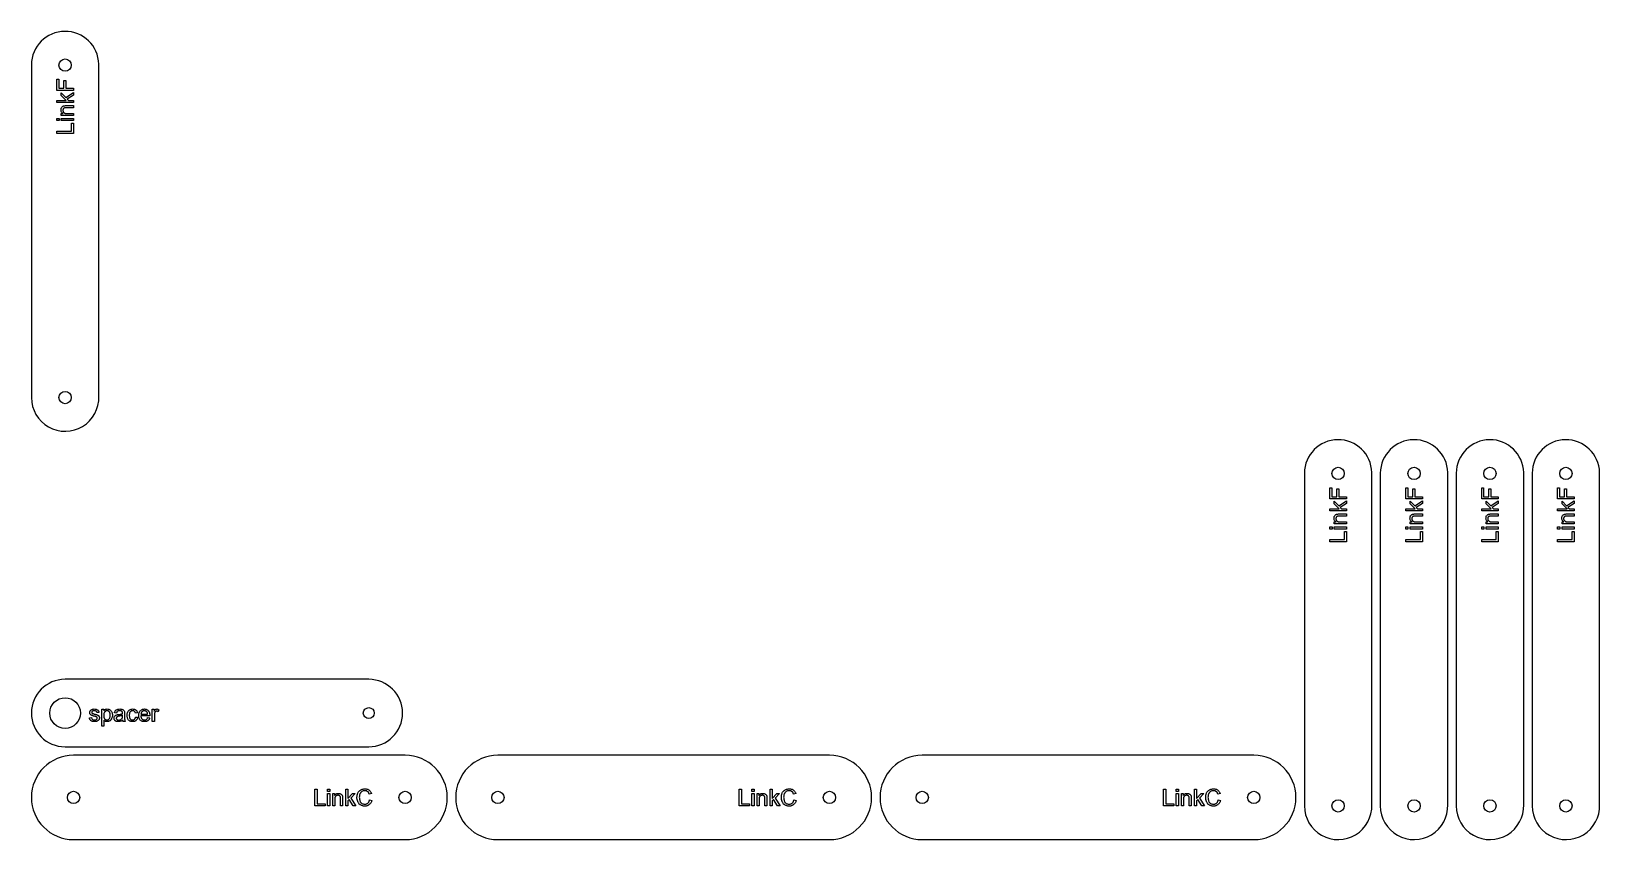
# Model space of a CAD drawing. Header units: millimetres. Extents: x 18 to 1133, y 18 to 593.
import ezdxf

# ---------------------------------------------------------------- set-up
doc = ezdxf.new("R2010")
doc.units = ezdxf.units.MM
doc.layers.add('cut', color=5, linetype='Continuous', true_color=0x0000ff)
doc.layers.add('line engraving', color=1, linetype='Continuous', true_color=0xff0000)

msp = doc.modelspace()

# ---------------------------------------------------------------- linework, layer by layer
at = {"layer": 'cut', "color": 5, "true_color": 0x0000ff}
for points in [[(18, 332.4, 1.015779), (66, 333.2), (66, 569.5, 0.980982), (18, 569)], [(923.4, 42, 1.015779), (971.4, 42.8), (971.4, 279.1, 0.980982), (923.4, 278.6)], [(977.4, 42, 1.015779), (1025.4, 42.8), (1025.4, 279.1, 0.980982), (977.4, 278.6)], [(1031.4, 42, 1.015779), (1079.4, 42.8), (1079.4, 279.1, 0.980982), (1031.4, 278.6)], [(1085.4, 42, 1.015779), (1133.4, 42.8), (1133.4, 279.1, 0.980982), (1085.4, 278.6)], [(42, 132, 1), (42, 84), (258, 84, 0.999274), (258, 132)], [(283.8, 18, 1), (283.8, 78), (48, 78, 1), (48, 18)], [(585.6, 18, 1), (585.6, 78), (349.8, 78, 1), (349.8, 18)], [(887.4, 18, 1), (887.4, 78), (651.6, 78, 1), (651.6, 18)]]:
    msp.add_lwpolyline(points, format="xyb", close=True, dxfattribs=at)
for centre, radius in [((42, 568.8), 4.4), ((42, 332.4), 4.4), ((947.4, 278.4), 4.4), ((1001.4, 278.4), 4.4), ((1055.4, 278.4), 4.4), ((1109.4, 278.4), 4.4), ((42, 108), 10.9), ((258, 108), 3.9), ((48, 48), 4.4), ((283.8, 48), 4.4), ((349.8, 48), 4.4), ((585.6, 48), 4.4), ((651.6, 48), 4.4), ((887.4, 48), 4.4), ((947.4, 42), 4.4), ((1001.4, 42), 4.4), ((1055.4, 42), 4.4), ((1109.4, 42), 4.4)]:
    msp.add_circle(centre, radius, dxfattribs=at)
at = {"layer": 'line engraving', "color": 1, "true_color": 0xff0000}
for points in [[(47.9, 550.7), (36.1, 550.7), (36.1, 558.7), (37.5, 558.7), (37.5, 552.3), (41.1, 552.3), (41.1, 557.9), (42.5, 557.9), (42.5, 552.3), (47.9, 552.3), (47.9, 550.7)], [(47.9, 542.2), (36.1, 542.2), (36.1, 543.7), (42.8, 543.7), (39.3, 547.1), (39.3, 549), (42.5, 545.7), (47.9, 549.3), (47.9, 547.5), (43.5, 544.7), (44.5, 543.7), (47.9, 543.7), (47.9, 542.2)], [(47.9, 533), (39.3, 533), (39.3, 534.3), (40.6, 534.3), (40.2, 534.5), (39.9, 534.8), (39.7, 535.1), (39.5, 535.4), (39.3, 535.8), (39.2, 536.2), (39.2, 536.6), (39.1, 537), (39.2, 537.4), (39.2, 537.8), (39.3, 538.1), (39.4, 538.5), (39.6, 538.8), (39.7, 539), (39.9, 539.2), (40.2, 539.4), (40.4, 539.6), (40.7, 539.7), (40.9, 539.8), (41.2, 539.9), (41.5, 539.9), (41.8, 539.9), (42.2, 540), (42.6, 540), (47.9, 540), (47.9, 538.5), (42.7, 538.5), (42.3, 538.5), (41.9, 538.5), (41.6, 538.4), (41.4, 538.3), (41.2, 538.2), (41, 538.1), (40.8, 537.9), (40.7, 537.7), (40.6, 537.5), (40.5, 537.3), (40.4, 537), (40.4, 536.7), (40.4, 536.5), (40.4, 536.3), (40.5, 536.1), (40.6, 535.8), (40.6, 535.7), (40.7, 535.5), (40.9, 535.3), (41, 535.1), (41.2, 535), (41.4, 534.8), (41.6, 534.7), (41.9, 534.6), (42.1, 534.5), (42.5, 534.5), (42.8, 534.4), (43.2, 534.4), (47.9, 534.4), (47.9, 533)], [(37.7, 529.3), (36.1, 529.3), (36.1, 530.8), (37.7, 530.8), (37.7, 529.3)], [(47.9, 520.2), (36.1, 520.2), (36.1, 521.8), (46.5, 521.8), (46.5, 527.6), (47.9, 527.6), (47.9, 520.2)], [(47.9, 529.3), (39.3, 529.3), (39.3, 530.8), (47.9, 530.8), (47.9, 529.3)], [(953.3, 260.3), (941.5, 260.3), (941.5, 268.3), (942.9, 268.3), (942.9, 261.9), (946.5, 261.9), (946.5, 267.5), (947.9, 267.5), (947.9, 261.9), (953.3, 261.9), (953.3, 260.3)], [(1007.3, 260.3), (995.5, 260.3), (995.5, 268.3), (996.9, 268.3), (996.9, 261.9), (1000.5, 261.9), (1000.5, 267.5), (1001.9, 267.5), (1001.9, 261.9), (1007.3, 261.9), (1007.3, 260.3)], [(1061.3, 260.3), (1049.5, 260.3), (1049.5, 268.3), (1050.9, 268.3), (1050.9, 261.9), (1054.5, 261.9), (1054.5, 267.5), (1055.9, 267.5), (1055.9, 261.9), (1061.3, 261.9), (1061.3, 260.3)], [(1115.3, 260.3), (1103.5, 260.3), (1103.5, 268.3), (1104.9, 268.3), (1104.9, 261.9), (1108.5, 261.9), (1108.5, 267.5), (1109.9, 267.5), (1109.9, 261.9), (1115.3, 261.9), (1115.3, 260.3)], [(953.3, 251.8), (941.5, 251.8), (941.5, 253.3), (948.2, 253.3), (944.7, 256.7), (944.7, 258.6), (947.9, 255.3), (953.3, 258.9), (953.3, 257.1), (948.9, 254.3), (949.9, 253.3), (953.3, 253.3), (953.3, 251.8)], [(1007.3, 251.8), (995.5, 251.8), (995.5, 253.3), (1002.2, 253.3), (998.7, 256.7), (998.7, 258.6), (1001.9, 255.3), (1007.3, 258.9), (1007.3, 257.1), (1002.9, 254.3), (1003.9, 253.3), (1007.3, 253.3), (1007.3, 251.8)], [(1061.3, 251.8), (1049.5, 251.8), (1049.5, 253.3), (1056.2, 253.3), (1052.7, 256.7), (1052.7, 258.6), (1055.9, 255.3), (1061.3, 258.9), (1061.3, 257.1), (1056.9, 254.3), (1057.9, 253.3), (1061.3, 253.3), (1061.3, 251.8)], [(1115.3, 251.8), (1103.5, 251.8), (1103.5, 253.3), (1110.2, 253.3), (1106.7, 256.7), (1106.7, 258.6), (1109.9, 255.3), (1115.3, 258.9), (1115.3, 257.1), (1110.9, 254.3), (1111.9, 253.3), (1115.3, 253.3), (1115.3, 251.8)], [(953.3, 242.6), (944.7, 242.6), (944.7, 243.9), (946, 243.9), (945.6, 244.1), (945.3, 244.4), (945.1, 244.7), (944.9, 245), (944.7, 245.4), (944.6, 245.8), (944.6, 246.2), (944.5, 246.6), (944.6, 247), (944.6, 247.4), (944.7, 247.7), (944.8, 248.1), (945, 248.4), (945.1, 248.6), (945.3, 248.8), (945.6, 249), (945.8, 249.2), (946.1, 249.3), (946.3, 249.4), (946.6, 249.5), (946.9, 249.5), (947.2, 249.5), (947.6, 249.6), (948, 249.6), (953.3, 249.6), (953.3, 248.1), (948.1, 248.1), (947.7, 248.1), (947.3, 248.1), (947, 248), (946.8, 247.9), (946.6, 247.8), (946.4, 247.7), (946.2, 247.5), (946.1, 247.3), (946, 247.1), (945.9, 246.9), (945.8, 246.6), (945.8, 246.3), (945.8, 246.1), (945.8, 245.9), (945.9, 245.7), (946, 245.4), (946, 245.3), (946.1, 245.1), (946.3, 244.9), (946.4, 244.7), (946.6, 244.6), (946.8, 244.4), (947, 244.3), (947.3, 244.2), (947.5, 244.1), (947.9, 244.1), (948.2, 244), (948.6, 244), (953.3, 244), (953.3, 242.6)], [(1007.3, 242.6), (998.7, 242.6), (998.7, 243.9), (1000, 243.9), (999.6, 244.1), (999.3, 244.4), (999.1, 244.7), (998.9, 245), (998.7, 245.4), (998.6, 245.8), (998.6, 246.2), (998.5, 246.6), (998.6, 247), (998.6, 247.4), (998.7, 247.7), (998.8, 248.1), (999, 248.4), (999.1, 248.6), (999.3, 248.8), (999.6, 249), (999.8, 249.2), (1000.1, 249.3), (1000.3, 249.4), (1000.6, 249.5), (1000.9, 249.5), (1001.2, 249.5), (1001.6, 249.6), (1002, 249.6), (1007.3, 249.6), (1007.3, 248.1), (1002.1, 248.1), (1001.7, 248.1), (1001.3, 248.1), (1001, 248), (1000.8, 247.9), (1000.6, 247.8), (1000.4, 247.7), (1000.2, 247.5), (1000.1, 247.3), (1000, 247.1), (999.9, 246.9), (999.8, 246.6), (999.8, 246.3), (999.8, 246.1), (999.8, 245.9), (999.9, 245.7), (1000, 245.4), (1000, 245.3), (1000.1, 245.1), (1000.3, 244.9), (1000.4, 244.7), (1000.6, 244.6), (1000.8, 244.4), (1001, 244.3), (1001.3, 244.2), (1001.5, 244.1), (1001.9, 244.1), (1002.2, 244), (1002.6, 244), (1007.3, 244), (1007.3, 242.6)], [(1061.3, 242.6), (1052.7, 242.6), (1052.7, 243.9), (1054, 243.9), (1053.6, 244.1), (1053.3, 244.4), (1053.1, 244.7), (1052.9, 245), (1052.7, 245.4), (1052.6, 245.8), (1052.6, 246.2), (1052.5, 246.6), (1052.6, 247), (1052.6, 247.4), (1052.7, 247.7), (1052.8, 248.1), (1053, 248.4), (1053.1, 248.6), (1053.3, 248.8), (1053.6, 249), (1053.8, 249.2), (1054.1, 249.3), (1054.3, 249.4), (1054.6, 249.5), (1054.9, 249.5), (1055.2, 249.5), (1055.6, 249.6), (1056, 249.6), (1061.3, 249.6), (1061.3, 248.1), (1056.1, 248.1), (1055.7, 248.1), (1055.3, 248.1), (1055, 248), (1054.8, 247.9), (1054.6, 247.8), (1054.4, 247.7), (1054.2, 247.5), (1054.1, 247.3), (1054, 247.1), (1053.9, 246.9), (1053.8, 246.6), (1053.8, 246.3), (1053.8, 246.1), (1053.8, 245.9), (1053.9, 245.7), (1054, 245.4), (1054, 245.3), (1054.1, 245.1), (1054.3, 244.9), (1054.4, 244.7), (1054.6, 244.6), (1054.8, 244.4), (1055, 244.3), (1055.3, 244.2), (1055.5, 244.1), (1055.9, 244.1), (1056.2, 244), (1056.6, 244), (1061.3, 244), (1061.3, 242.6)], [(1115.3, 242.6), (1106.7, 242.6), (1106.7, 243.9), (1108, 243.9), (1107.6, 244.1), (1107.3, 244.4), (1107.1, 244.7), (1106.9, 245), (1106.7, 245.4), (1106.6, 245.8), (1106.6, 246.2), (1106.5, 246.6), (1106.6, 247), (1106.6, 247.4), (1106.7, 247.7), (1106.8, 248.1), (1107, 248.4), (1107.1, 248.6), (1107.3, 248.8), (1107.6, 249), (1107.8, 249.2), (1108.1, 249.3), (1108.3, 249.4), (1108.6, 249.5), (1108.9, 249.5), (1109.2, 249.5), (1109.6, 249.6), (1110, 249.6), (1115.3, 249.6), (1115.3, 248.1), (1110.1, 248.1), (1109.7, 248.1), (1109.3, 248.1), (1109, 248), (1108.8, 247.9), (1108.6, 247.8), (1108.4, 247.7), (1108.2, 247.5), (1108.1, 247.3), (1108, 247.1), (1107.9, 246.9), (1107.8, 246.6), (1107.8, 246.3), (1107.8, 246.1), (1107.8, 245.9), (1107.9, 245.7), (1108, 245.4), (1108, 245.3), (1108.1, 245.1), (1108.3, 244.9), (1108.4, 244.7), (1108.6, 244.6), (1108.8, 244.4), (1109, 244.3), (1109.3, 244.2), (1109.5, 244.1), (1109.9, 244.1), (1110.2, 244), (1110.6, 244), (1115.3, 244), (1115.3, 242.6)], [(943.1, 238.9), (941.5, 238.9), (941.5, 240.4), (943.1, 240.4), (943.1, 238.9)], [(953.3, 229.8), (941.5, 229.8), (941.5, 231.4), (951.9, 231.4), (951.9, 237.2), (953.3, 237.2), (953.3, 229.8)], [(953.3, 238.9), (944.7, 238.9), (944.7, 240.4), (953.3, 240.4), (953.3, 238.9)], [(997.1, 238.9), (995.5, 238.9), (995.5, 240.4), (997.1, 240.4), (997.1, 238.9)], [(1007.3, 229.8), (995.5, 229.8), (995.5, 231.4), (1005.9, 231.4), (1005.9, 237.2), (1007.3, 237.2), (1007.3, 229.8)], [(1007.3, 238.9), (998.7, 238.9), (998.7, 240.4), (1007.3, 240.4), (1007.3, 238.9)], [(1051.1, 238.9), (1049.5, 238.9), (1049.5, 240.4), (1051.1, 240.4), (1051.1, 238.9)], [(1061.3, 229.8), (1049.5, 229.8), (1049.5, 231.4), (1059.9, 231.4), (1059.9, 237.2), (1061.3, 237.2), (1061.3, 229.8)], [(1061.3, 238.9), (1052.7, 238.9), (1052.7, 240.4), (1061.3, 240.4), (1061.3, 238.9)], [(1105.1, 238.9), (1103.5, 238.9), (1103.5, 240.4), (1105.1, 240.4), (1105.1, 238.9)], [(1115.3, 229.8), (1103.5, 229.8), (1103.5, 231.4), (1113.9, 231.4), (1113.9, 237.2), (1115.3, 237.2), (1115.3, 229.8)], [(1115.3, 238.9), (1106.7, 238.9), (1106.7, 240.4), (1115.3, 240.4), (1115.3, 238.9)], [(59.3, 104.6), (60.7, 104.9), (60.8, 104.5), (60.9, 104.1), (61.1, 103.8), (61.4, 103.5), (61.7, 103.3), (62, 103.2), (62.5, 103.1), (62.9, 103.1), (63.2, 103.1), (63.4, 103.1), (63.6, 103.1), (63.8, 103.2), (64, 103.2), (64.1, 103.3), (64.3, 103.4), (64.4, 103.5), (64.6, 103.7), (64.8, 103.9), (64.9, 104.2), (64.9, 104.4), (64.9, 104.7), (64.8, 104.9), (64.7, 105.1), (64.5, 105.2), (64.4, 105.3), (64.3, 105.3), (64.1, 105.4), (64, 105.4), (63.8, 105.5), (63.5, 105.6), (63.3, 105.6), (63, 105.7), (62.6, 105.8), (62.2, 105.9), (61.9, 106), (61.6, 106.1), (61.4, 106.2), (61.1, 106.3), (60.9, 106.3), (60.8, 106.4), (60.5, 106.6), (60.2, 106.8), (60, 107), (59.8, 107.2), (59.7, 107.5), (59.6, 107.8), (59.5, 108.1), (59.5, 108.4), (59.5, 108.7), (59.6, 108.9), (59.7, 109.2), (59.8, 109.4), (59.9, 109.7), (60.1, 109.9), (60.3, 110.1), (60.5, 110.3), (60.7, 110.4), (60.9, 110.5), (61.1, 110.6), (61.4, 110.7), (61.7, 110.8), (62, 110.8), (62.3, 110.8), (62.7, 110.9), (63.2, 110.8), (63.6, 110.8), (64.1, 110.7), (64.4, 110.6), (64.8, 110.4), (65.1, 110.2), (65.4, 110), (65.6, 109.8), (65.7, 109.5), (65.9, 109.2), (66, 108.8), (66.1, 108.4), (64.7, 108.3), (64.6, 108.6), (64.5, 108.8), (64.3, 109.1), (64.1, 109.3), (63.8, 109.4), (63.5, 109.6), (63.2, 109.6), (62.8, 109.7), (62.5, 109.7), (62.3, 109.6), (62.1, 109.6), (61.9, 109.6), (61.7, 109.5), (61.6, 109.5), (61.5, 109.4), (61.3, 109.3), (61.2, 109.2), (61, 109), (60.9, 108.8), (60.9, 108.6), (60.9, 108.4), (61, 108.3), (61, 108.2), (61.1, 108), (61.2, 107.9), (61.3, 107.8), (61.5, 107.7), (61.7, 107.7), (61.7, 107.6), (61.8, 107.6), (61.9, 107.6), (62.1, 107.5), (62.3, 107.5), (62.5, 107.4), (62.7, 107.3), (62.9, 107.3), (63.3, 107.2), (63.7, 107.1), (64, 107), (64.3, 106.9), (64.5, 106.8), (64.7, 106.7), (64.9, 106.7), (65.1, 106.6), (65.4, 106.5), (65.6, 106.3), (65.9, 106.1), (66.1, 105.8), (66.2, 105.6), (66.3, 105.3), (66.4, 105), (66.4, 104.6), (66.4, 104.2), (66.3, 103.9), (66.2, 103.5), (66, 103.2), (65.7, 102.9), (65.5, 102.7), (65.1, 102.4), (64.8, 102.2), (64.3, 102.1), (63.9, 102), (63.4, 101.9), (62.9, 101.9), (62.5, 101.9), (62.2, 101.9), (61.8, 102), (61.5, 102.1), (61.2, 102.1), (60.9, 102.3), (60.6, 102.4), (60.4, 102.6), (60.2, 102.8), (60, 103), (59.8, 103.2), (59.7, 103.4), (59.5, 103.7), (59.4, 104), (59.3, 104.3), (59.3, 104.6)], [(68.1, 98.8), (68.1, 110.7), (69.5, 110.7), (69.5, 109.5), (69.7, 109.9), (70, 110.1), (70.2, 110.3), (70.5, 110.5), (70.8, 110.7), (71.2, 110.8), (71.5, 110.8), (72, 110.9), (72.5, 110.8), (73, 110.7), (73.5, 110.5), (73.9, 110.3), (74.3, 110), (74.6, 109.6), (74.9, 109.2), (75.2, 108.7), (75.4, 108.2), (75.5, 107.6), (75.6, 107), (75.6, 106.4), (75.6, 105.8), (75.5, 105.2), (75.3, 104.6), (75.1, 104.1), (75, 103.8), (74.9, 103.6), (74.7, 103.3), (74.5, 103.1), (74.4, 102.9), (74.2, 102.8), (74, 102.6), (73.7, 102.4), (73.3, 102.2), (72.8, 102), (72.3, 101.9), (71.8, 101.9), (71.5, 101.9), (71.2, 102), (70.8, 102), (70.5, 102.2), (70.3, 102.3), (70, 102.5), (69.8, 102.7), (69.6, 103), (69.6, 98.8), (68.1, 98.8)], [(69.5, 106.3), (69.5, 105.9), (69.5, 105.5), (69.5, 105.2), (69.6, 104.9), (69.7, 104.6), (69.8, 104.3), (70, 104.1), (70.1, 103.9), (70.3, 103.7), (70.5, 103.5), (70.7, 103.4), (70.9, 103.3), (71.1, 103.2), (71.3, 103.1), (71.5, 103.1), (71.7, 103.1), (72, 103.1), (72.2, 103.1), (72.4, 103.2), (72.7, 103.3), (72.9, 103.4), (73, 103.5), (73.2, 103.7), (73.4, 103.9), (73.6, 104.1), (73.7, 104.4), (73.8, 104.6), (73.9, 104.9), (74, 105.3), (74.1, 105.6), (74.1, 106), (74.1, 106.4), (74.1, 106.8), (74.1, 107.2), (74, 107.6), (73.9, 107.9), (73.8, 108.2), (73.7, 108.4), (73.6, 108.7), (73.4, 108.9), (73.3, 109.1), (73.1, 109.3), (72.9, 109.4), (72.7, 109.5), (72.5, 109.6), (72.3, 109.7), (72, 109.7), (71.8, 109.7), (71.6, 109.7), (71.4, 109.7), (71.1, 109.6), (70.9, 109.5), (70.7, 109.4), (70.5, 109.2), (70.4, 109), (70.2, 108.8), (70, 108.6), (69.9, 108.4), (69.7, 108.1), (69.6, 107.8), (69.6, 107.5), (69.5, 107.1), (69.5, 106.7), (69.5, 106.3)], [(83, 103.1), (82.6, 102.8), (82.2, 102.5), (81.8, 102.3), (81.4, 102.2), (81, 102), (80.6, 101.9), (80.2, 101.9), (79.8, 101.9), (79.4, 101.9), (79.1, 101.9), (78.8, 102), (78.5, 102), (78.3, 102.1), (78, 102.3), (77.8, 102.4), (77.6, 102.6), (77.4, 102.7), (77.3, 102.9), (77.2, 103.1), (77, 103.4), (77, 103.6), (76.9, 103.8), (76.9, 104.1), (76.9, 104.3), (76.9, 104.6), (76.9, 104.9), (77, 105.2), (77.1, 105.5), (77.3, 105.7), (77.5, 106), (77.7, 106.2), (77.9, 106.3), (78.1, 106.5), (78.4, 106.6), (78.7, 106.7), (78.9, 106.8), (79.2, 106.9), (79.5, 106.9), (79.8, 107), (80.2, 107), (80.7, 107.1), (81.1, 107.1), (81.4, 107.2), (81.8, 107.3), (82.1, 107.3), (82.4, 107.4), (82.6, 107.5), (82.8, 107.5), (82.8, 107.7), (82.8, 107.8), (82.8, 107.8), (82.8, 107.9), (82.8, 108.1), (82.8, 108.3), (82.8, 108.5), (82.7, 108.7), (82.7, 108.8), (82.6, 108.9), (82.5, 109.1), (82.4, 109.2), (82.3, 109.3), (82.1, 109.4), (81.9, 109.5), (81.7, 109.5), (81.5, 109.6), (81.3, 109.6), (81, 109.6), (80.8, 109.7), (80.5, 109.6), (80.3, 109.6), (80.1, 109.6), (79.9, 109.6), (79.7, 109.5), (79.5, 109.4), (79.4, 109.4), (79.3, 109.3), (79, 109.1), (78.8, 108.8), (78.7, 108.4), (78.5, 108), (77.1, 108.2), (77.2, 108.6), (77.4, 109), (77.5, 109.4), (77.7, 109.7), (78, 110), (78.3, 110.2), (78.6, 110.4), (79, 110.6), (79.5, 110.7), (79.9, 110.8), (80.4, 110.8), (81, 110.9), (81.5, 110.8), (82, 110.8), (82.4, 110.7), (82.8, 110.6), (83.1, 110.5), (83.4, 110.3), (83.6, 110.1), (83.8, 109.9), (83.9, 109.7), (84.1, 109.5), (84.2, 109.2), (84.2, 109), (84.3, 108.7), (84.3, 108.4), (84.3, 108.1), (84.3, 107.6), (84.3, 105.7), (84.3, 105.2), (84.3, 104.7), (84.3, 104.4), (84.3, 104), (84.3, 103.7), (84.4, 103.5), (84.4, 103.3), (84.4, 103.1), (84.5, 102.8), (84.5, 102.6), (84.6, 102.3), (84.8, 102.1), (83.2, 102.1), (83.1, 102.3), (83.1, 102.6), (83, 102.8), (83, 103.1)], [(82.8, 106.4), (82.6, 106.3), (82.4, 106.2), (82.1, 106.2), (81.8, 106.1), (81.5, 106), (81.2, 106), (80.8, 105.9), (80.5, 105.8), (80, 105.8), (79.7, 105.7), (79.4, 105.6), (79.2, 105.5), (79, 105.5), (78.9, 105.3), (78.7, 105.2), (78.6, 105.1), (78.5, 104.9), (78.5, 104.7), (78.4, 104.6), (78.4, 104.4), (78.4, 104.1), (78.5, 103.8), (78.7, 103.6), (78.8, 103.4), (79.1, 103.2), (79.4, 103.1), (79.7, 103), (80.1, 103), (80.5, 103), (80.9, 103.1), (81.3, 103.2), (81.6, 103.4), (81.9, 103.6), (82.2, 103.8), (82.4, 104.1), (82.6, 104.4), (82.7, 104.7), (82.8, 105), (82.8, 105.4), (82.8, 105.8), (82.8, 106.4)], [(92.2, 105.2), (93.6, 105), (93.5, 104.7), (93.4, 104.3), (93.3, 104), (93.2, 103.7), (93, 103.4), (92.8, 103.2), (92.6, 102.9), (92.4, 102.7), (92.2, 102.5), (91.9, 102.3), (91.6, 102.2), (91.3, 102.1), (91, 102), (90.7, 101.9), (90.4, 101.9), (90, 101.9), (89.6, 101.9), (89.2, 101.9), (88.8, 102), (88.4, 102.2), (88.1, 102.3), (87.8, 102.5), (87.5, 102.8), (87.2, 103), (86.9, 103.3), (86.7, 103.7), (86.5, 104), (86.4, 104.4), (86.3, 104.9), (86.2, 105.3), (86.1, 105.8), (86.1, 106.3), (86.1, 107), (86.2, 107.6), (86.4, 108.2), (86.6, 108.8), (86.7, 109), (86.8, 109.3), (87, 109.5), (87.2, 109.7), (87.3, 109.9), (87.5, 110), (87.8, 110.2), (88, 110.3), (88.5, 110.6), (89, 110.7), (89.5, 110.8), (90, 110.9), (90.4, 110.8), (90.7, 110.8), (91, 110.8), (91.3, 110.7), (91.6, 110.6), (91.8, 110.5), (92.1, 110.3), (92.3, 110.1), (92.5, 110), (92.7, 109.8), (92.9, 109.5), (93.1, 109.3), (93.2, 109), (93.3, 108.8), (93.4, 108.5), (93.5, 108.1), (92, 107.9), (91.9, 108.3), (91.8, 108.7), (91.6, 109), (91.3, 109.2), (91.1, 109.4), (90.8, 109.5), (90.4, 109.6), (90.1, 109.7), (89.8, 109.6), (89.6, 109.6), (89.3, 109.5), (89.1, 109.5), (88.9, 109.4), (88.7, 109.2), (88.5, 109.1), (88.3, 108.9), (88.1, 108.7), (88, 108.4), (87.9, 108.1), (87.8, 107.9), (87.7, 107.5), (87.7, 107.2), (87.6, 106.8), (87.6, 106.4), (87.6, 106), (87.7, 105.6), (87.7, 105.2), (87.8, 104.9), (87.9, 104.6), (88, 104.3), (88.1, 104.1), (88.3, 103.9), (88.4, 103.7), (88.6, 103.5), (88.8, 103.4), (89, 103.3), (89.3, 103.2), (89.5, 103.1), (89.7, 103.1), (90, 103.1), (90.4, 103.1), (90.8, 103.2), (91.1, 103.4), (91.4, 103.6), (91.6, 103.7), (91.7, 103.9), (91.8, 104.1), (91.9, 104.3), (92, 104.5), (92.1, 104.7), (92.1, 105), (92.2, 105.2)], [(100.7, 104.8), (102.2, 104.7), (102.1, 104.3), (102, 104), (101.9, 103.7), (101.7, 103.5), (101.5, 103.2), (101.4, 103), (101.1, 102.8), (100.9, 102.6), (100.7, 102.4), (100.4, 102.3), (100.1, 102.2), (99.8, 102.1), (99.5, 102), (99.2, 101.9), (98.8, 101.9), (98.5, 101.9), (98, 101.9), (97.6, 101.9), (97.1, 102), (96.8, 102.2), (96.4, 102.3), (96.1, 102.5), (95.8, 102.8), (95.5, 103), (95.2, 103.3), (95, 103.7), (94.8, 104), (94.6, 104.4), (94.5, 104.9), (94.4, 105.3), (94.4, 105.8), (94.4, 106.3), (94.4, 106.8), (94.4, 107.3), (94.5, 107.8), (94.6, 108.2), (94.8, 108.6), (95, 109), (95.2, 109.3), (95.5, 109.7), (95.8, 109.9), (96.1, 110.2), (96.4, 110.4), (96.8, 110.6), (97.1, 110.7), (97.5, 110.8), (97.9, 110.8), (98.4, 110.9), (98.8, 110.8), (99.2, 110.8), (99.6, 110.7), (99.9, 110.6), (100.3, 110.4), (100.6, 110.2), (100.9, 110), (101.2, 109.7), (101.4, 109.4), (101.7, 109), (101.9, 108.7), (102, 108.3), (102.1, 107.8), (102.2, 107.4), (102.3, 106.9), (102.3, 106.4), (102.3, 106.3), (102.3, 106.2), (102.3, 106.1), (102.3, 106), (95.9, 106), (95.9, 105.7), (95.9, 105.3), (96, 105), (96.1, 104.7), (96.2, 104.5), (96.3, 104.2), (96.5, 104), (96.7, 103.8), (96.9, 103.6), (97, 103.5), (97.3, 103.4), (97.5, 103.3), (97.7, 103.2), (97.9, 103.1), (98.2, 103.1), (98.5, 103.1), (98.8, 103.1), (99.2, 103.2), (99.5, 103.3), (99.8, 103.5), (100.1, 103.7), (100.3, 104), (100.5, 104.4), (100.7, 104.8)], [(95.9, 107.2), (100.7, 107.2), (100.7, 107.5), (100.7, 107.7), (100.6, 107.9), (100.6, 108.1), (100.5, 108.3), (100.4, 108.5), (100.3, 108.7), (100.2, 108.8), (100, 109), (99.8, 109.2), (99.6, 109.3), (99.4, 109.4), (99.2, 109.5), (98.9, 109.6), (98.7, 109.6), (98.4, 109.7), (98.1, 109.6), (97.9, 109.6), (97.7, 109.6), (97.5, 109.5), (97.3, 109.4), (97.1, 109.3), (96.9, 109.1), (96.7, 109), (96.5, 108.8), (96.4, 108.6), (96.3, 108.4), (96.2, 108.2), (96.1, 108), (96, 107.7), (96, 107.5), (95.9, 107.2)], [(104, 102.1), (104, 110.7), (105.4, 110.7), (105.4, 109.4), (105.6, 109.8), (105.8, 110.1), (106.1, 110.4), (106.3, 110.6), (106.5, 110.7), (106.7, 110.8), (107, 110.8), (107.2, 110.9), (107.6, 110.8), (108, 110.7), (108.3, 110.6), (108.7, 110.4), (108.2, 109), (107.9, 109.2), (107.7, 109.3), (107.4, 109.3), (107.1, 109.4), (106.9, 109.3), (106.7, 109.3), (106.5, 109.2), (106.3, 109.1), (106.1, 108.9), (106, 108.7), (105.8, 108.5), (105.7, 108.3), (105.6, 107.9), (105.6, 107.5), (105.5, 107), (105.5, 106.6), (105.5, 102.1), (104, 102.1)], [(219.6, 42.1), (219.6, 53.9), (221.2, 53.9), (221.2, 43.5), (227, 43.5), (227, 42.1), (219.6, 42.1)], [(228.7, 52.3), (228.7, 53.9), (230.2, 53.9), (230.2, 52.3), (228.7, 52.3)], [(228.7, 42.1), (228.7, 50.7), (230.2, 50.7), (230.2, 42.1), (228.7, 42.1)], [(232.4, 42.1), (232.4, 50.7), (233.7, 50.7), (233.7, 49.4), (233.9, 49.8), (234.2, 50.1), (234.5, 50.3), (234.8, 50.5), (235.2, 50.7), (235.6, 50.8), (236, 50.8), (236.4, 50.9), (236.8, 50.8), (237.2, 50.8), (237.5, 50.7), (237.9, 50.6), (238.2, 50.4), (238.4, 50.3), (238.6, 50.1), (238.8, 49.8), (239, 49.6), (239.1, 49.3), (239.2, 49.1), (239.3, 48.8), (239.3, 48.5), (239.3, 48.2), (239.4, 47.8), (239.4, 47.4), (239.4, 42.1), (237.9, 42.1), (237.9, 47.3), (237.9, 47.7), (237.9, 48.1), (237.8, 48.4), (237.7, 48.6), (237.6, 48.8), (237.5, 49), (237.3, 49.2), (237.1, 49.3), (236.9, 49.4), (236.7, 49.5), (236.4, 49.6), (236.1, 49.6), (235.9, 49.6), (235.7, 49.6), (235.5, 49.5), (235.3, 49.4), (235.1, 49.4), (234.9, 49.3), (234.7, 49.1), (234.5, 49), (234.4, 48.8), (234.2, 48.6), (234.1, 48.4), (234, 48.1), (233.9, 47.9), (233.9, 47.5), (233.8, 47.2), (233.8, 46.8), (233.8, 42.1), (232.4, 42.1)], [(241.6, 42.1), (241.6, 53.9), (243.1, 53.9), (243.1, 47.2), (246.5, 50.7), (248.4, 50.7), (245.1, 47.5), (248.7, 42.1), (246.9, 42.1), (244.1, 46.5), (243.1, 45.5), (243.1, 42.1), (241.6, 42.1)], [(258.5, 46.2), (260.1, 45.8), (260, 45.4), (259.8, 44.9), (259.6, 44.5), (259.4, 44.1), (259.2, 43.8), (258.9, 43.4), (258.6, 43.2), (258.3, 42.9), (258, 42.6), (257.6, 42.4), (257.3, 42.3), (256.9, 42.1), (256.5, 42), (256.1, 41.9), (255.6, 41.9), (255.2, 41.9), (254.7, 41.9), (254.3, 41.9), (253.8, 42), (253.4, 42.1), (253.1, 42.2), (252.7, 42.3), (252.4, 42.5), (252.1, 42.6), (251.8, 42.9), (251.5, 43.1), (251.2, 43.3), (251, 43.6), (250.8, 43.9), (250.6, 44.2), (250.4, 44.6), (250.2, 44.9), (250.1, 45.3), (250, 45.7), (249.9, 46.1), (249.8, 46.4), (249.7, 46.8), (249.6, 47.3), (249.6, 47.7), (249.6, 48.1), (249.6, 48.5), (249.7, 49), (249.7, 49.4), (249.8, 49.8), (249.9, 50.2), (250, 50.6), (250.2, 51), (250.3, 51.3), (250.5, 51.7), (250.7, 52), (250.9, 52.3), (251.2, 52.5), (251.4, 52.8), (251.7, 53), (252, 53.2), (252.3, 53.4), (252.7, 53.6), (253, 53.7), (253.3, 53.9), (253.7, 54), (254.1, 54), (254.4, 54.1), (254.8, 54.1), (255.2, 54.1), (255.6, 54.1), (256.1, 54.1), (256.5, 54), (256.8, 53.9), (257.2, 53.8), (257.6, 53.6), (257.9, 53.4), (258.2, 53.2), (258.5, 53), (258.8, 52.7), (259, 52.4), (259.2, 52.1), (259.4, 51.8), (259.6, 51.5), (259.8, 51.1), (259.9, 50.7), (258.3, 50.3), (258.2, 50.6), (258.1, 50.9), (258, 51.2), (257.8, 51.4), (257.7, 51.7), (257.5, 51.9), (257.3, 52), (257.1, 52.2), (256.9, 52.3), (256.7, 52.5), (256.5, 52.6), (256.3, 52.6), (256, 52.7), (255.7, 52.8), (255.5, 52.8), (255.2, 52.8), (254.8, 52.8), (254.5, 52.7), (254.2, 52.7), (253.9, 52.6), (253.6, 52.5), (253.4, 52.4), (253.1, 52.3), (252.9, 52.1), (252.7, 52), (252.5, 51.8), (252.3, 51.6), (252.1, 51.4), (252, 51.1), (251.8, 50.9), (251.7, 50.6), (251.6, 50.4), (251.4, 49.8), (251.3, 49.3), (251.3, 48.7), (251.2, 48.1), (251.3, 47.4), (251.3, 46.7), (251.5, 46), (251.7, 45.5), (251.8, 45.2), (251.9, 44.9), (252.1, 44.7), (252.2, 44.5), (252.4, 44.3), (252.6, 44.1), (252.8, 43.9), (253, 43.8), (253.5, 43.5), (254, 43.4), (254.5, 43.2), (255.1, 43.2), (255.4, 43.2), (255.7, 43.3), (256, 43.3), (256.3, 43.4), (256.5, 43.5), (256.8, 43.6), (257.1, 43.8), (257.3, 44), (257.5, 44.2), (257.7, 44.4), (257.9, 44.6), (258.1, 44.9), (258.2, 45.2), (258.3, 45.5), (258.4, 45.9), (258.5, 46.2)], [(521.4, 42.1), (521.4, 53.9), (523, 53.9), (523, 43.5), (528.8, 43.5), (528.8, 42.1), (521.4, 42.1)], [(530.5, 52.3), (530.5, 53.9), (532, 53.9), (532, 52.3), (530.5, 52.3)], [(530.5, 42.1), (530.5, 50.7), (532, 50.7), (532, 42.1), (530.5, 42.1)], [(534.2, 42.1), (534.2, 50.7), (535.5, 50.7), (535.5, 49.4), (535.7, 49.8), (536, 50.1), (536.3, 50.3), (536.6, 50.5), (537, 50.7), (537.4, 50.8), (537.8, 50.8), (538.2, 50.9), (538.6, 50.8), (539, 50.8), (539.3, 50.7), (539.7, 50.6), (540, 50.4), (540.2, 50.3), (540.4, 50.1), (540.6, 49.8), (540.8, 49.6), (540.9, 49.3), (541, 49.1), (541.1, 48.8), (541.1, 48.5), (541.1, 48.2), (541.2, 47.8), (541.2, 47.4), (541.2, 42.1), (539.7, 42.1), (539.7, 47.3), (539.7, 47.7), (539.7, 48.1), (539.6, 48.4), (539.5, 48.6), (539.4, 48.8), (539.3, 49), (539.1, 49.2), (538.9, 49.3), (538.7, 49.4), (538.5, 49.5), (538.2, 49.6), (537.9, 49.6), (537.7, 49.6), (537.5, 49.6), (537.3, 49.5), (537.1, 49.4), (536.9, 49.4), (536.7, 49.3), (536.5, 49.1), (536.3, 49), (536.2, 48.8), (536, 48.6), (535.9, 48.4), (535.8, 48.1), (535.7, 47.9), (535.7, 47.5), (535.6, 47.2), (535.6, 46.8), (535.6, 42.1), (534.2, 42.1)], [(543.4, 42.1), (543.4, 53.9), (544.9, 53.9), (544.9, 47.2), (548.3, 50.7), (550.2, 50.7), (546.9, 47.5), (550.5, 42.1), (548.7, 42.1), (545.9, 46.5), (544.9, 45.5), (544.9, 42.1), (543.4, 42.1)], [(560.3, 46.2), (561.9, 45.8), (561.8, 45.4), (561.6, 44.9), (561.4, 44.5), (561.2, 44.1), (561, 43.8), (560.7, 43.4), (560.4, 43.2), (560.1, 42.9), (559.8, 42.6), (559.4, 42.4), (559.1, 42.3), (558.7, 42.1), (558.3, 42), (557.9, 41.9), (557.4, 41.9), (557, 41.9), (556.5, 41.9), (556.1, 41.9), (555.6, 42), (555.2, 42.1), (554.9, 42.2), (554.5, 42.3), (554.2, 42.5), (553.9, 42.6), (553.6, 42.9), (553.3, 43.1), (553, 43.3), (552.8, 43.6), (552.6, 43.9), (552.4, 44.2), (552.2, 44.6), (552, 44.9), (551.9, 45.3), (551.8, 45.7), (551.7, 46.1), (551.6, 46.4), (551.5, 46.8), (551.4, 47.3), (551.4, 47.7), (551.4, 48.1), (551.4, 48.5), (551.5, 49), (551.5, 49.4), (551.6, 49.8), (551.7, 50.2), (551.8, 50.6), (552, 51), (552.1, 51.3), (552.3, 51.7), (552.5, 52), (552.7, 52.3), (553, 52.5), (553.2, 52.8), (553.5, 53), (553.8, 53.2), (554.1, 53.4), (554.5, 53.6), (554.8, 53.7), (555.1, 53.9), (555.5, 54), (555.9, 54), (556.2, 54.1), (556.6, 54.1), (557, 54.1), (557.4, 54.1), (557.9, 54.1), (558.3, 54), (558.6, 53.9), (559, 53.8), (559.4, 53.6), (559.7, 53.4), (560, 53.2), (560.3, 53), (560.6, 52.7), (560.8, 52.4), (561, 52.1), (561.2, 51.8), (561.4, 51.5), (561.6, 51.1), (561.7, 50.7), (560.1, 50.3), (560, 50.6), (559.9, 50.9), (559.8, 51.2), (559.6, 51.4), (559.5, 51.7), (559.3, 51.9), (559.1, 52), (558.9, 52.2), (558.7, 52.3), (558.5, 52.5), (558.3, 52.6), (558.1, 52.6), (557.8, 52.7), (557.5, 52.8), (557.3, 52.8), (557, 52.8), (556.6, 52.8), (556.3, 52.7), (556, 52.7), (555.7, 52.6), (555.4, 52.5), (555.2, 52.4), (554.9, 52.3), (554.7, 52.1), (554.5, 52), (554.3, 51.8), (554.1, 51.6), (553.9, 51.4), (553.8, 51.1), (553.6, 50.9), (553.5, 50.6), (553.4, 50.4), (553.2, 49.8), (553.1, 49.3), (553.1, 48.7), (553, 48.1), (553.1, 47.4), (553.1, 46.7), (553.3, 46), (553.5, 45.5), (553.6, 45.2), (553.7, 44.9), (553.9, 44.7), (554, 44.5), (554.2, 44.3), (554.4, 44.1), (554.6, 43.9), (554.8, 43.8), (555.3, 43.5), (555.8, 43.4), (556.3, 43.2), (556.9, 43.2), (557.2, 43.2), (557.5, 43.3), (557.8, 43.3), (558.1, 43.4), (558.3, 43.5), (558.6, 43.6), (558.9, 43.8), (559.1, 44), (559.3, 44.2), (559.5, 44.4), (559.7, 44.6), (559.9, 44.9), (560, 45.2), (560.1, 45.5), (560.2, 45.9), (560.3, 46.2)], [(823.2, 42.1), (823.2, 53.9), (824.8, 53.9), (824.8, 43.5), (830.6, 43.5), (830.6, 42.1), (823.2, 42.1)], [(832.3, 52.3), (832.3, 53.9), (833.8, 53.9), (833.8, 52.3), (832.3, 52.3)], [(832.3, 42.1), (832.3, 50.7), (833.8, 50.7), (833.8, 42.1), (832.3, 42.1)], [(836, 42.1), (836, 50.7), (837.3, 50.7), (837.3, 49.4), (837.5, 49.8), (837.8, 50.1), (838.1, 50.3), (838.4, 50.5), (838.8, 50.7), (839.2, 50.8), (839.6, 50.8), (840, 50.9), (840.4, 50.8), (840.8, 50.8), (841.1, 50.7), (841.5, 50.6), (841.8, 50.4), (842, 50.3), (842.2, 50.1), (842.4, 49.8), (842.6, 49.6), (842.7, 49.3), (842.8, 49.1), (842.9, 48.8), (842.9, 48.5), (842.9, 48.2), (843, 47.8), (843, 47.4), (843, 42.1), (841.5, 42.1), (841.5, 47.3), (841.5, 47.7), (841.5, 48.1), (841.4, 48.4), (841.3, 48.6), (841.2, 48.8), (841.1, 49), (840.9, 49.2), (840.7, 49.3), (840.5, 49.4), (840.3, 49.5), (840, 49.6), (839.7, 49.6), (839.5, 49.6), (839.3, 49.6), (839.1, 49.5), (838.9, 49.4), (838.7, 49.4), (838.5, 49.3), (838.3, 49.1), (838.1, 49), (838, 48.8), (837.8, 48.6), (837.7, 48.4), (837.6, 48.1), (837.5, 47.9), (837.5, 47.5), (837.4, 47.2), (837.4, 46.8), (837.4, 42.1), (836, 42.1)], [(845.2, 42.1), (845.2, 53.9), (846.7, 53.9), (846.7, 47.2), (850.1, 50.7), (852, 50.7), (848.7, 47.5), (852.3, 42.1), (850.5, 42.1), (847.7, 46.5), (846.7, 45.5), (846.7, 42.1), (845.2, 42.1)], [(862.1, 46.2), (863.7, 45.8), (863.6, 45.4), (863.4, 44.9), (863.2, 44.5), (863, 44.1), (862.8, 43.8), (862.5, 43.4), (862.2, 43.2), (861.9, 42.9), (861.6, 42.6), (861.2, 42.4), (860.9, 42.3), (860.5, 42.1), (860.1, 42), (859.7, 41.9), (859.2, 41.9), (858.8, 41.9), (858.3, 41.9), (857.9, 41.9), (857.4, 42), (857, 42.1), (856.7, 42.2), (856.3, 42.3), (856, 42.5), (855.7, 42.6), (855.4, 42.9), (855.1, 43.1), (854.8, 43.3), (854.6, 43.6), (854.4, 43.9), (854.2, 44.2), (854, 44.6), (853.8, 44.9), (853.7, 45.3), (853.6, 45.7), (853.5, 46.1), (853.4, 46.4), (853.3, 46.8), (853.2, 47.3), (853.2, 47.7), (853.2, 48.1), (853.2, 48.5), (853.3, 49), (853.3, 49.4), (853.4, 49.8), (853.5, 50.2), (853.6, 50.6), (853.8, 51), (853.9, 51.3), (854.1, 51.7), (854.3, 52), (854.5, 52.3), (854.8, 52.5), (855, 52.8), (855.3, 53), (855.6, 53.2), (855.9, 53.4), (856.3, 53.6), (856.6, 53.7), (856.9, 53.9), (857.3, 54), (857.7, 54), (858, 54.1), (858.4, 54.1), (858.8, 54.1), (859.2, 54.1), (859.7, 54.1), (860.1, 54), (860.4, 53.9), (860.8, 53.8), (861.2, 53.6), (861.5, 53.4), (861.8, 53.2), (862.1, 53), (862.4, 52.7), (862.6, 52.4), (862.8, 52.1), (863, 51.8), (863.2, 51.5), (863.4, 51.1), (863.5, 50.7), (861.9, 50.3), (861.8, 50.6), (861.7, 50.9), (861.6, 51.2), (861.4, 51.4), (861.3, 51.7), (861.1, 51.9), (860.9, 52), (860.7, 52.2), (860.5, 52.3), (860.3, 52.5), (860.1, 52.6), (859.9, 52.6), (859.6, 52.7), (859.3, 52.8), (859.1, 52.8), (858.8, 52.8), (858.4, 52.8), (858.1, 52.7), (857.8, 52.7), (857.5, 52.6), (857.2, 52.5), (857, 52.4), (856.7, 52.3), (856.5, 52.1), (856.3, 52), (856.1, 51.8), (855.9, 51.6), (855.7, 51.4), (855.6, 51.1), (855.4, 50.9), (855.3, 50.6), (855.2, 50.4), (855, 49.8), (854.9, 49.3), (854.9, 48.7), (854.8, 48.1), (854.9, 47.4), (854.9, 46.7), (855.1, 46), (855.3, 45.5), (855.4, 45.2), (855.5, 44.9), (855.7, 44.7), (855.8, 44.5), (856, 44.3), (856.2, 44.1), (856.4, 43.9), (856.6, 43.8), (857.1, 43.5), (857.6, 43.4), (858.1, 43.2), (858.7, 43.2), (859, 43.2), (859.3, 43.3), (859.6, 43.3), (859.9, 43.4), (860.1, 43.5), (860.4, 43.6), (860.7, 43.8), (860.9, 44), (861.1, 44.2), (861.3, 44.4), (861.5, 44.6), (861.7, 44.9), (861.8, 45.2), (861.9, 45.5), (862, 45.9), (862.1, 46.2)]]:
    msp.add_lwpolyline(points, dxfattribs=at)

doc.saveas('drawing.dxf')
